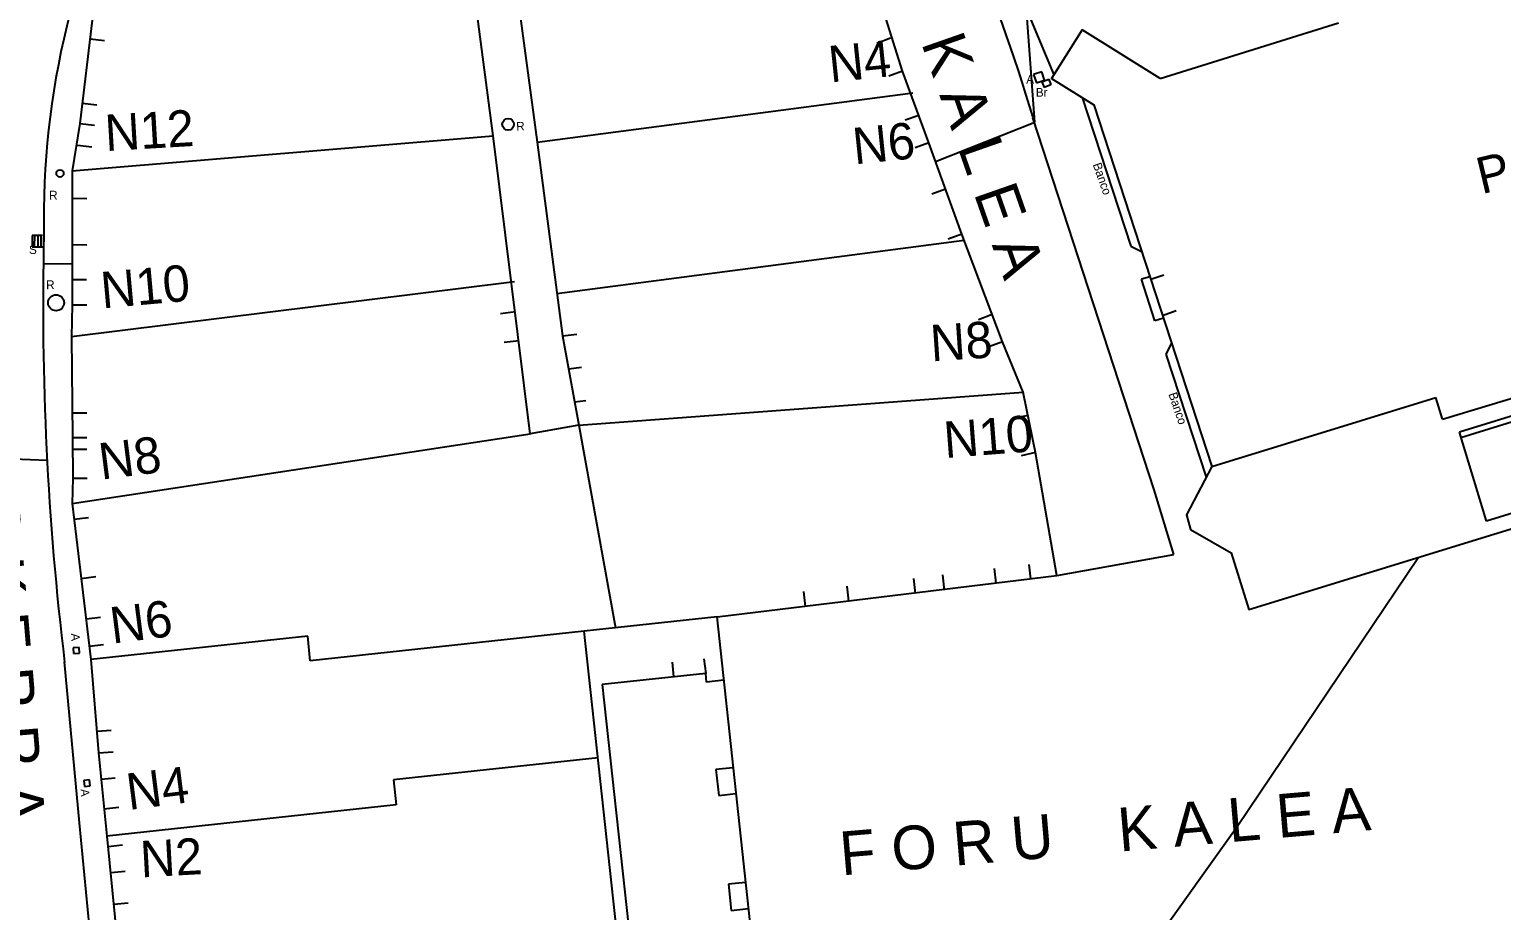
# Model space of a CAD drawing. Extents: x 0 to 560514, y 0 to 4788038.
# Drawn here: x 560260 to 560310.6, y 4787954.7 to 4787984.9 of the extents above; entities that cross this region are included whole.
import ezdxf

# ---------------------------------------------------------------- set-up
doc = ezdxf.new("R2010")
doc.units = 0
doc.layers.add('Nivel 7', color=7, linetype='Continuous')

msp = doc.modelspace()

# ---------------------------------------------------------------- linework, layer by layer
at = {"layer": 'Nivel 7'}
for p, q in [((560276.63, 4787987.15), (560277.45, 4787981.06)), ((560275.94, 4787981.28), (560275.18, 4787987.1)), ((560290, 4787983.5), (560289.25, 4787985.9)), ((560294.54, 4787981.75), (560294.26, 4787985.62)), ((560262.17, 4787985.25), (560261.75, 4787981.7)), ((560298.85, 4787983.24), (560304.97, 4787985.16)), ((560262.09, 4787984.61), (560262.59, 4787984.55)), ((560289.59, 4787984.63), (560289.12, 4787984.45)), ((560296.17, 4787984.92), (560295.2, 4787983.37)), ((560298.85, 4787983.24), (560296.17, 4787984.92)), ((560290, 4787983.5), (560289.53, 4787983.33)), ((560290.9, 4787981.04), (560290, 4787983.5)), ((560294.79, 4787983.48), (560294.5, 4787983.38)), ((560294.5, 4787983.38), (560294.6, 4787983.1)), ((560294.6, 4787983.1), (560294.88, 4787983.19)), ((560294.88, 4787983.19), (560294.79, 4787983.48)), ((560294.79, 4787983.13), (560295.03, 4787983.22)), ((560294.79, 4787983.13), (560294.86, 4787982.94)), ((560295.03, 4787983.22), (560295.1, 4787983.03)), ((560277.45, 4787981.06), (560290.36, 4787982.75)), ((560295.1, 4787983.03), (560294.86, 4787982.94)), ((560296.17, 4787982.59), (560297.84, 4787977.49)), ((560261.83, 4787982.4), (560262.33, 4787982.34)), ((560296.57, 4787982.34), (560296.57, 4787982.34)), ((560261.75, 4787981.7), (560261.48, 4787980.07)), ((560261.75, 4787981.7), (560262.25, 4787981.64)), ((560290.56, 4787981.98), (560290.09, 4787981.81)), ((560291.13, 4787980.39), (560294.54, 4787981.75)), ((560298.64, 4787969.12), (560294.48, 4787981.9)), ((560261.48, 4787980.07), (560275.94, 4787981.28)), ((560277.21, 4787971.04), (560275.94, 4787981.28)), ((560277.45, 4787981.06), (560278.32, 4787974.41)), ((560290.9, 4787981.04), (560290.43, 4787980.87)), ((560292.04, 4787977.9), (560290.9, 4787981.04)), ((560261.67, 4787980.96), (560262.16, 4787980.9)), ((560261.48, 4787980.07), (560261.48, 4787977.54)), ((560261.48, 4787979.14), (560261.98, 4787979.13)), ((560291.48, 4787979.44), (560291.01, 4787979.27)), ((560260.11, 4787977.86), (560260.11, 4787977.46)), ((560260.46, 4787977.86), (560260.11, 4787977.86)), ((560260.19, 4787977.86), (560260.18, 4787977.46)), ((560260.3, 4787977.86), (560260.3, 4787977.46)), ((560260.41, 4787977.86), (560260.41, 4787977.46)), ((560260.51, 4787977.46), (560260.51, 4787977.8)), ((560261.48, 4787977.54), (560261.48, 4787975.47)), ((560261.48, 4787977.54), (560261.98, 4787977.53)), ((560278.13, 4787975.86), (560292.12, 4787977.7)), ((560292.04, 4787977.9), (560291.57, 4787977.73)), ((560293.43, 4787974.2), (560292.04, 4787977.9)), ((560260.11, 4787977.46), (560260.51, 4787977.46)), ((560297.84, 4787977.49), (560298.21, 4787977.3)), ((560261.48, 4787976.87), (560260.49, 4787976.88)), ((560298.53, 4787976.35), (560298.97, 4787976.5)), ((560276.67, 4787976.26), (560261.46, 4787974.37)), ((560261.47, 4787976.34), (560261.97, 4787976.34)), ((560298.49, 4787976.44), (560298.21, 4787976.35)), ((560298.67, 4787974.92), (560298.21, 4787976.35)), ((560276.64, 4787975.67), (560276.64, 4787975.67)), ((560261.48, 4787975.47), (560261.46, 4787974.37)), ((560261.48, 4787975.47), (560261.98, 4787975.47)), ((560276.71, 4787975.23), (560276.19, 4787975.17)), ((560293.08, 4787975.14), (560292.61, 4787974.96)), ((560298.96, 4787975.02), (560298.67, 4787974.92)), ((560298.93, 4787975.11), (560299.4, 4787975.28)), ((560278.32, 4787974.41), (560278.82, 4787974.47)), ((560261.46, 4787974.37), (560261.49, 4787970.93)), ((560276.83, 4787974.24), (560276.32, 4787974.18)), ((560278.32, 4787974.41), (560278.88, 4787971.34)), ((560293.43, 4787974.2), (560292.96, 4787974.03)), ((560294.14, 4787972.47), (560293.43, 4787974.2)), ((560299.24, 4787974.16), (560299.05, 4787973.78)), ((560308.55, 4787971.55), (560317.5, 4787974.26)), ((560299.05, 4787973.78), (560300.43, 4787969.56)), ((560278.53, 4787973.28), (560278.97, 4787973.33)), ((560278.88, 4787971.34), (560294.14, 4787972.47)), ((560294.57, 4787970.4), (560294.14, 4787972.47)), ((560314.72, 4787972.82), (560309.13, 4787971.1)), ((560278.73, 4787972.14), (560279.12, 4787972.19)), ((560300.62, 4787969.92), (560308.32, 4787972.29)), ((560308.55, 4787971.55), (560308.32, 4787972.29)), ((560261.48, 4787971.77), (560261.98, 4787971.77)), ((560294.3, 4787971.67), (560293.82, 4787971.57)), ((560311.97, 4787971.77), (560309.18, 4787970.91)), ((560261.48, 4787968.65), (560277.21, 4787971.04)), ((560261.49, 4787970.93), (560261.5, 4787969.52)), ((560278.88, 4787971.34), (560277.21, 4787971.04)), ((560278.88, 4787971.34), (560280.14, 4787964.38)), ((560310.06, 4787968.05), (560309.13, 4787971.1)), ((560261.49, 4787970.92), (560261.99, 4787970.92)), ((560261.49, 4787970.52), (560261.99, 4787970.52)), ((560260.62, 4787970.13), (560257.66, 4787970.25)), ((560294.57, 4787970.4), (560294.08, 4787970.29)), ((560295.3, 4787966.18), (560294.57, 4787970.4)), ((560261.5, 4787969.52), (560261.48, 4787968.65)), ((560261.5, 4787969.52), (560262, 4787969.52)), ((560299.32, 4787966.9), (560298.64, 4787969.12)), ((560312.85, 4787968.91), (560310.06, 4787968.05)), ((560261.48, 4787968.65), (560261.79, 4787966.08)), ((560261.54, 4787968.11), (560262.04, 4787968.17)), ((560295.3, 4787966.18), (560299.32, 4787966.9)), ((560293.22, 4787965.92), (560293.16, 4787966.42)), ((560294.41, 4787966.07), (560294.35, 4787966.56)), ((560301.49, 4787957.56), (560307.72, 4787966.81)), ((560261.79, 4787966.08), (560262.29, 4787966.14)), ((560261.79, 4787966.08), (560262.12, 4787963.29)), ((560283.63, 4787964.76), (560295.3, 4787966.18)), ((560290.45, 4787965.56), (560290.39, 4787966.08)), ((560291.44, 4787965.68), (560291.38, 4787966.2)), ((560286.67, 4787965.12), (560286.61, 4787965.63)), ((560288.16, 4787965.3), (560288.1, 4787965.81)), ((560302.45, 4787965.18), (560302.45, 4787965.18)), ((560261.96, 4787964.69), (560262.45, 4787964.75)), ((560283.63, 4787964.76), (560279.07, 4787964.27)), ((560285.29, 4787949.43), (560283.63, 4787964.76)), ((560269.57, 4787964.1), (560262.12, 4787963.29)), ((560269.66, 4787963.25), (560269.57, 4787964.1)), ((560279.07, 4787964.27), (560269.66, 4787963.25)), ((560280.75, 4787948.81), (560279.07, 4787964.27)), ((560261.72, 4787963.71), (560261.52, 4787963.7)), ((560261.52, 4787963.7), (560261.53, 4787963.5)), ((560261.53, 4787963.5), (560261.73, 4787963.51)), ((560261.73, 4787963.51), (560261.72, 4787963.71)), ((560262.06, 4787963.75), (560262.56, 4787963.81)), ((560261.73, 4787957.69), (560261.22, 4787963.21)), ((560262.12, 4787963.29), (560262.39, 4787960.09)), ((560282.09, 4787963.2), (560282.14, 4787962.7)), ((560283.18, 4787963.32), (560283.24, 4787962.82)), ((560283.24, 4787962.82), (560279.69, 4787962.44)), ((560279.69, 4787962.44), (560280.9, 4787951.27)), ((560283.27, 4787962.52), (560283.24, 4787962.82)), ((560283.86, 4787962.59), (560283.27, 4787962.52)), ((560262.33, 4787960.83), (560262.82, 4787960.87)), ((560262.39, 4787960.09), (560262.89, 4787960.13)), ((560262.39, 4787960.09), (560262.67, 4787957.23)), ((560279.55, 4787959.92), (560272.52, 4787959.16)), ((560284.17, 4787959.58), (560283.59, 4787959.52)), ((560283.59, 4787959.52), (560283.69, 4787958.62)), ((560262.08, 4787959.16), (560261.88, 4787959.14)), ((560261.88, 4787959.14), (560261.9, 4787958.94)), ((560261.9, 4787958.94), (560262.1, 4787958.96)), ((560262.1, 4787958.96), (560262.08, 4787959.16)), ((560262.48, 4787959.19), (560262.96, 4787959.23)), ((560272.52, 4787959.16), (560272.61, 4787958.31)), ((560272.61, 4787958.31), (560262.67, 4787957.23)), ((560283.69, 4787958.62), (560284.27, 4787958.69)), ((560262.57, 4787958.17), (560263.08, 4787958.22)), ((560262.83, 4787946.49), (560261.73, 4787957.69)), ((560296.53, 4787950.61), (560301.49, 4787957.56)), ((560262.67, 4787957.23), (560263.73, 4787946.59)), ((560262.72, 4787956.88), (560263.21, 4787956.93)), ((560262.81, 4787955.98), (560263.3, 4787956.03)), ((560284.61, 4787955.64), (560284.02, 4787955.58)), ((560284.02, 4787955.58), (560284.12, 4787954.68)), ((560262.91, 4787954.89), (560263.4, 4787954.94)), ((560284.12, 4787954.68), (560284.71, 4787954.75))]:
    msp.add_line(p, q, dxfattribs=at)
msp.add_lwpolyline([(560314.04, 4788002.04), (560291.45, 4787992.34), (560292.3, 4787990.31), (560295.2, 4787983.37), (560295.12, 4787983.25), (560296.57, 4787982.34), (560300.62, 4787969.92), (560299.75, 4787968.26), (560299.89, 4787967.76), (560301.29, 4787966.96), (560301.89, 4787965.01), (560318.73, 4787970.19)], dxfattribs=at)
for centre, radius in [((560276.455, 4787981.672), 0.2), ((560261.064, 4787979.988), 0.125), ((560260.927, 4787975.545), 0.275)]:
    msp.add_circle(centre, radius, dxfattribs=at)
for centre, radius, start, end in [((560294.927, 4787977.094), 37.714, 149.6357, 174.6457), ((560298.101, 4787976.012), 40.805, 151.1336, 173.5134), ((560241.23, 4787966.225), 55.515, 16.4046, 30.3386), ((560288.691, 4787978.418), 28.186, 151.6927, 181.1326), ((560361.723, 4787975.437), 101.242, 178.62792, 186.93888)]:
    msp.add_arc(centre, radius, start, end, dxfattribs=at)

# ---------------------------------------------------------------- texts
for s, height, rotation, p in [('E L I Z   K A L E A', 1.5, 289.2818, (560288.13, 4787991.63)), ('N4', 1.25, 5.9186, (560287.526, 4787983.108)), ('A', 0.3, 359.9935, (560294.25, 4787983.07)), ('PARROQUIA DE', 1.24998, 13.4219, (560309.89, 4787979.27)), ('Br', 0.3, 359.9935, (560294.58, 4787982.62)), ('N12', 1.25, 3.3789, (560262.639, 4787980.751)), ('R', 0.3, 2.767, (560276.74, 4787981.45)), ('N6', 1.25, 5.9186, (560288.355, 4787980.294)), ('Banco', 0.3, 289.4821, (560296.53, 4787980.29)), ('R', 0.3, 0.1392, (560260.69, 4787979.09)), ('K A L E    O K E R R A', 1.5, 274.8443, (560257.36, 4787977.85)), ('S', 0.3, 359.9935, (560260, 4787977.22)), ('N10', 1.25, 5.1393, (560262.518, 4787975.348)), ('R', 0.3, 0.9069, (560260.59, 4787976.01)), ('N8', 1.25, 3.8529, (560290.994, 4787973.529)), ('Banco', 0.3, 288.7859, (560299.13, 4787972.41)), ('N10', 1.25, 4.4143, (560291.462, 4787970.211)), ('N8', 1.25, 7.2685, (560262.48, 4787969.468)), ('N6', 1.25, 7.2685, (560262.864, 4787963.837)), ('A', 0.3, 272.157, (560261.44, 4787964.19)), ('N4', 1.25, 7.2685, (560263.428, 4787958.126)), ('A', 0.29, 274.4217, (560261.77, 4787958.84)), ('F O R U    K A L E A', 1.5, 4.899, (560287.91, 4787955.88)), ('N2', 1.25, 3.1674, (560263.85, 4787955.811))]:
    msp.add_text(s, height=height, rotation=rotation, dxfattribs=at).set_placement(p)

doc.saveas('drawing.dxf')
